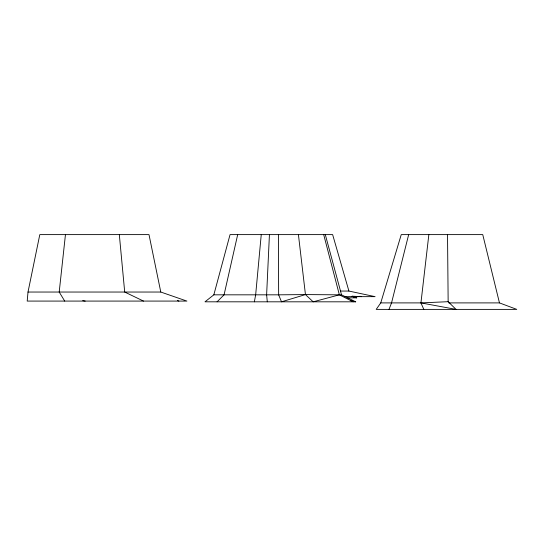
<?xml version="1.0" encoding="UTF-8"?>
<svg xmlns="http://www.w3.org/2000/svg" width="544" height="544" viewBox="0 0 544 544"><rect width="100%" height="100%" fill="white"/><g stroke="black" fill="none" stroke-linecap="round" stroke-linejoin="round"><path stroke-width="0.82" d="M269.43 234.614L266.621 294.828L267.301 301.818M28.009 292.04L27.2 301.077L186.891 301.077L160.786 292.04L28.009 292.04L39.8 234.614L148.995 234.614L160.786 292.04M261.249 234.614L255.66 294.828L254.361 301.818M65.45 234.614L59.201 292.04L64.716 301.077M423.81 309.386L420.94 302.899L428.849 234.614M237.687 234.614L224.067 294.828L217.076 301.818M408.666 234.614L391.544 302.899L389.001 309.386M338.987 294.78L341.523 294.828L355.715 301.818L204.993 301.818L213.833 294.828L230.051 234.614L332.636 234.614L348.915 291.054L375.081 296.65L344.216 296.65M380.746 302.899L401.248 234.614L482.752 234.614L499.46 302.899L516.8 309.386L376.21 309.386L380.746 302.899L420.94 302.899L448.147 301.696L456.042 309.386L420.94 302.899M353.178 301.818L339.368 294.828L305.449 294.583L281.5 301.818L278.65 294.828L278.399 234.614M278.65 294.828L305.449 294.583L313.174 301.818L339.368 294.828L323.7 234.614M340.537 291.054L348.915 291.054M213.833 294.828L278.48 294.828M347.439 297.847L356.748 297.847L352.084 296.215M448.732 302.899L499.46 302.899M352.199 296.201L361.529 296.65L359.89 296.249M82.681 300.621L85.177 301.077M350.785 300.825L355.715 301.818M353.437 297.072L356.748 297.847M177.371 300.512L178.915 301.077M143.494 301.077L124.705 292.04L119.32 234.614M325.305 234.614L341.523 294.828M298.418 234.614L305.449 294.583M447.528 234.614L448.147 301.696"/></g></svg>
